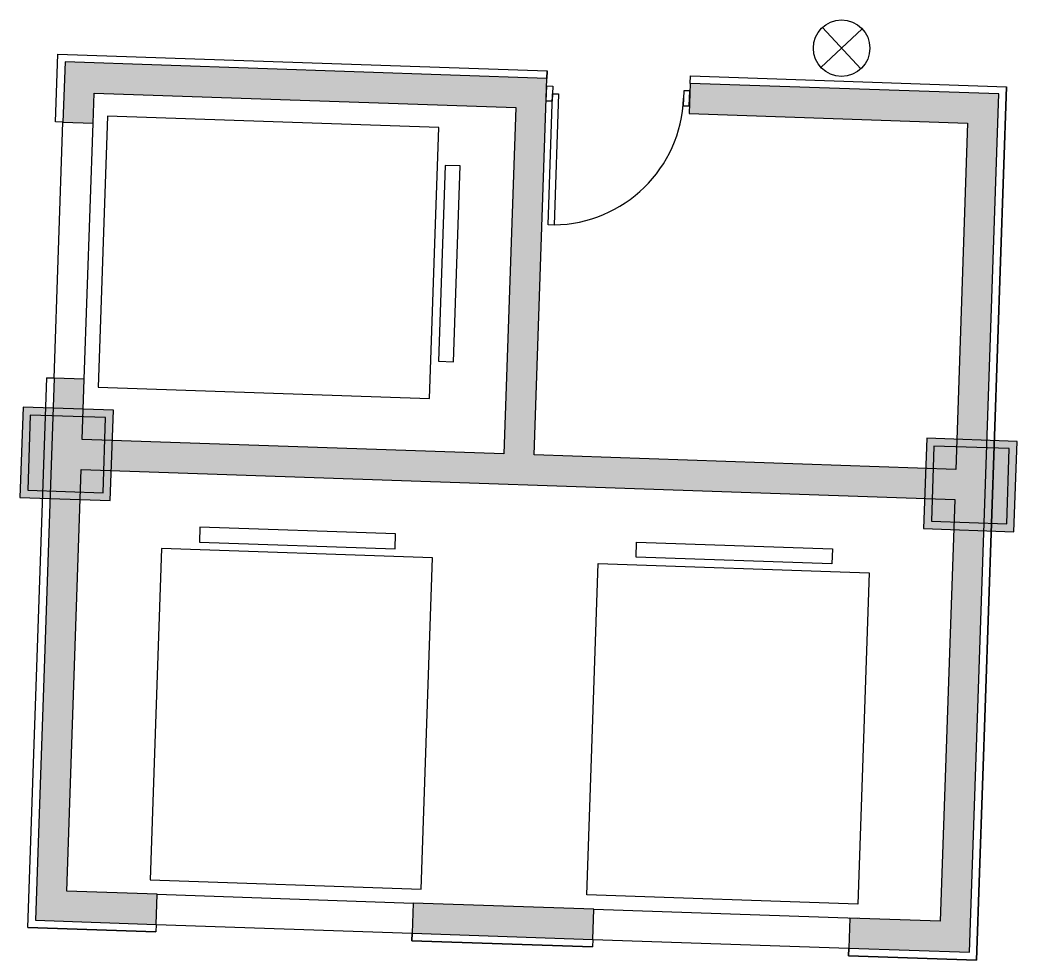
# Model space of a CAD drawing. Extents: x -28 to 149, y -33 to 76.
# Drawn here: x 93.82 to 100.43, y 25.48 to 31.72 of the extents above; entities that cross this region are included whole.
import ezdxf

# ---------------------------------------------------------------- set-up
doc = ezdxf.new("R2010")
doc.units = 0
doc.layers.add('arq-proyección edificios anexos', color=250, linetype='Continuous')

# ---------------------------------------------------------------- blocks, each defined once
blk = doc.blocks.new('Torre Sur')
h = blk.add_hatch(color=256)
h.paths.add_polyline_path([(25.2288, 32.4532), (23.18, 32.5235), (23.1731, 32.3237), (25.022, 32.2602), (24.9431, 29.9615), (22.1447, 30.0576), (22.2305, 32.5562), (19.0324, 32.666), (19.0187, 32.2662), (19.2186, 32.2594), (19.2254, 32.4592), (22.0238, 32.3631), (21.9449, 30.0645), (19.1465, 30.1606), (19.1602, 30.5604), (18.9603, 30.5672), (18.8368, 26.9693), (19.6363, 26.9419), (19.6432, 27.1418), (19.0435, 27.1624), (19.1396, 29.9607), (24.9362, 29.7616), (24.8401, 26.9633), (24.2405, 26.9839), (24.2336, 26.784), (25.0331, 26.7565)])
h.paths.add_polyline_path([(22.5415, 27.0422), (21.9418, 27.0628), (21.3422, 27.0834), (21.3353, 26.8835), (22.5346, 26.8423)], flags=16)
for points in [[(19.3532, 30.3536), (18.7536, 30.3742), (18.733, 29.7746), (19.3327, 29.754)], [(25.3497, 30.1477), (24.7501, 30.1683), (24.7295, 29.5686), (25.3291, 29.548)]]:
    blk.add_hatch(color=256).paths.add_polyline_path(points)
for p, q in [((24.0487, 32.6291), (24.3228, 32.885)), ((24.3137, 32.62), (24.0578, 32.8941)), ((18.9687, 32.2679), (18.9842, 32.7177)), ((18.9687, 32.2679), (18.9842, 32.7177)), ((18.9842, 32.7177), (22.2323, 32.6061)), ((18.9842, 32.7177), (22.2323, 32.6061)), ((19.0324, 32.666), (19.0187, 32.2662)), ((22.2305, 32.5562), (19.0324, 32.666)), ((22.1447, 30.0576), (22.2305, 32.5562)), ((22.2323, 32.6061), (22.2305, 32.5562)), ((22.2305, 32.5562), (22.2323, 32.6061)), ((23.18, 32.5235), (23.1817, 32.5735)), ((23.18, 32.5235), (23.1817, 32.5735)), ((23.1817, 32.5735), (25.2805, 32.5014)), ((23.1817, 32.5735), (25.2805, 32.5014)), ((22.2254, 32.4062), (22.2288, 32.5062)), ((22.2288, 32.5062), (22.2688, 32.5048)), ((22.2688, 32.5048), (22.2654, 32.4049)), ((23.18, 32.5235), (23.1731, 32.3237)), ((25.2288, 32.4532), (23.18, 32.5235)), ((25.2805, 32.5014), (25.0814, 26.7049)), ((25.0814, 26.7049), (25.2805, 32.5014)), ((19.2186, 32.2594), (19.2254, 32.4592)), ((19.2254, 32.4592), (22.0238, 32.3631)), ((22.2372, 31.5845), (22.2671, 32.4548)), ((22.2671, 32.4548), (22.3072, 32.4535)), ((22.3072, 32.4535), (22.2773, 31.5832)), ((23.1383, 32.4749), (23.1349, 32.375)), ((23.1783, 32.4736), (23.1383, 32.4749)), ((23.1748, 32.3736), (23.1783, 32.4736)), ((25.0331, 26.7565), (25.2288, 32.4532)), ((22.0238, 32.3631), (21.9449, 30.0645)), ((22.2654, 32.4049), (22.2254, 32.4062)), ((23.1349, 32.375), (23.1748, 32.3736)), ((19.3146, 32.3061), (19.2528, 30.5071)), ((21.5133, 32.2306), (19.3146, 32.3061)), ((23.1731, 32.3237), (25.022, 32.2602)), ((18.9603, 30.5672), (19.0187, 32.2662)), ((19.0187, 32.2662), (18.9687, 32.2679)), ((19.0187, 32.2662), (18.9687, 32.2679)), ((19.0187, 32.2662), (19.2186, 32.2594)), ((19.1602, 30.5604), (19.2186, 32.2594)), ((21.4516, 30.4316), (21.5133, 32.2306)), ((25.022, 32.2602), (24.9431, 29.9615)), ((21.5547, 31.979), (21.5101, 30.6798)), ((21.6547, 31.9756), (21.5547, 31.979)), ((21.61, 30.6763), (21.6547, 31.9756)), ((22.2773, 31.5832), (22.2372, 31.5845)), ((21.5101, 30.6798), (21.61, 30.6763)), ((18.7851, 26.9211), (18.9104, 30.5689)), ((18.7851, 26.9211), (18.9104, 30.5689)), ((18.9603, 30.5672), (18.8368, 26.9693)), ((18.9104, 30.5689), (18.9603, 30.5672)), ((18.9603, 30.5672), (18.9104, 30.5689)), ((19.1602, 30.5604), (18.9603, 30.5672)), ((19.1465, 30.1606), (19.1602, 30.5604)), ((19.2528, 30.5071), (21.4516, 30.4316)), ((18.7536, 30.3742), (18.733, 29.7746)), ((19.3532, 30.3536), (18.7536, 30.3742)), ((18.8019, 30.3225), (18.7847, 29.8228)), ((19.3016, 30.3054), (18.8019, 30.3225)), ((19.2844, 29.8057), (19.3016, 30.3054)), ((19.3327, 29.754), (19.3532, 30.3536)), ((21.9449, 30.0645), (19.1465, 30.1606)), ((24.7501, 30.1683), (24.7295, 29.5686)), ((25.3497, 30.1477), (24.7501, 30.1683)), ((24.7983, 30.1166), (24.7812, 29.6169)), ((25.298, 30.0994), (24.7983, 30.1166)), ((25.3291, 29.548), (25.3497, 30.1477)), ((24.9431, 29.9615), (22.1447, 30.0576)), ((25.2809, 29.5997), (25.298, 30.0994)), ((19.0435, 27.1624), (19.1396, 29.9607)), ((19.1396, 29.9607), (19.1396, 29.9607)), ((19.1396, 29.9607), (24.9362, 29.7616)), ((18.7847, 29.8228), (19.2844, 29.8057)), ((18.733, 29.7746), (19.3327, 29.754)), ((24.9362, 29.7616), (24.8401, 26.9633)), ((19.927, 29.5779), (19.9235, 29.4779)), ((21.2262, 29.5332), (19.927, 29.5779)), ((24.7812, 29.6169), (25.2809, 29.5997)), ((21.2228, 29.4333), (21.2262, 29.5332)), ((24.7295, 29.5686), (25.3291, 29.548)), ((19.9235, 29.4779), (21.2228, 29.4333)), ((22.8218, 29.3784), (22.8252, 29.4783)), ((22.8252, 29.4783), (24.1245, 29.4337)), ((19.672, 29.4365), (19.5964, 27.2378)), ((21.4709, 29.3747), (19.672, 29.4365)), ((24.1211, 29.3338), (22.8218, 29.3784)), ((24.1245, 29.4337), (24.1211, 29.3338)), ((21.3954, 27.176), (21.4709, 29.3747)), ((22.4947, 27.1383), (22.5702, 29.337)), ((22.5702, 29.337), (24.3692, 29.2752)), ((24.3692, 29.2752), (24.2937, 27.0765)), ((19.5964, 27.2378), (21.3954, 27.176)), ((19.6432, 27.1418), (19.0435, 27.1624)), ((19.6363, 26.9419), (19.6432, 27.1418)), ((19.6432, 27.1418), (21.3422, 27.0834)), ((24.2937, 27.0765), (22.4947, 27.1383)), ((21.3422, 27.0834), (21.3353, 26.8835)), ((21.9418, 27.0628), (21.3422, 27.0834)), ((22.5415, 27.0422), (21.9418, 27.0628)), ((22.5346, 26.8423), (22.5415, 27.0422)), ((22.5415, 27.0422), (24.2904, 26.9822)), ((18.8368, 26.9693), (19.6363, 26.9419)), ((19.6363, 26.9419), (19.6346, 26.8919)), ((19.6363, 26.9419), (19.6346, 26.8919)), ((19.6363, 26.9419), (21.3353, 26.8835)), ((24.2405, 26.9839), (24.2336, 26.784)), ((24.8401, 26.9633), (24.2405, 26.9839)), ((19.6346, 26.8919), (18.7851, 26.9211)), ((18.7851, 26.9211), (19.6346, 26.8919)), ((21.3336, 26.8336), (21.3353, 26.8835)), ((21.3353, 26.8835), (21.3336, 26.8336)), ((21.3353, 26.8835), (22.5346, 26.8423)), ((22.5329, 26.7924), (21.3336, 26.8336)), ((21.3336, 26.8336), (22.5329, 26.7924)), ((22.5346, 26.8423), (22.5329, 26.7924)), ((22.5346, 26.8423), (22.5329, 26.7924)), ((22.5346, 26.8423), (24.2336, 26.784)), ((24.2319, 26.734), (24.2336, 26.784)), ((24.2336, 26.784), (24.2319, 26.734)), ((25.0814, 26.7049), (24.2319, 26.734)), ((24.2319, 26.734), (25.0814, 26.7049)), ((24.2336, 26.784), (25.0331, 26.7565))]:
    blk.add_line(p, q)
blk.add_circle((24.1857, 32.7571), 0.1875)
blk.add_arc((22.2671, 32.4548), 0.87, 270.67722, 358.03302)
for points in [[(18.7847, 29.8228), (19.2844, 29.8057), (18.8019, 30.3225), (19.3016, 30.3054)], [(24.7812, 29.6169), (25.2809, 29.5997), (24.7983, 30.1166), (25.298, 30.0994)]]:
    blk.add_solid(points)

msp = doc.modelspace()

# ---------------------------------------------------------------- block references
at = {"layer": 'arq-proyección edificios anexos', "lineweight": 0}
msp.add_blockref('Torre Sur', (75.0825, -1.2279), dxfattribs=at)

doc.saveas('drawing.dxf')
